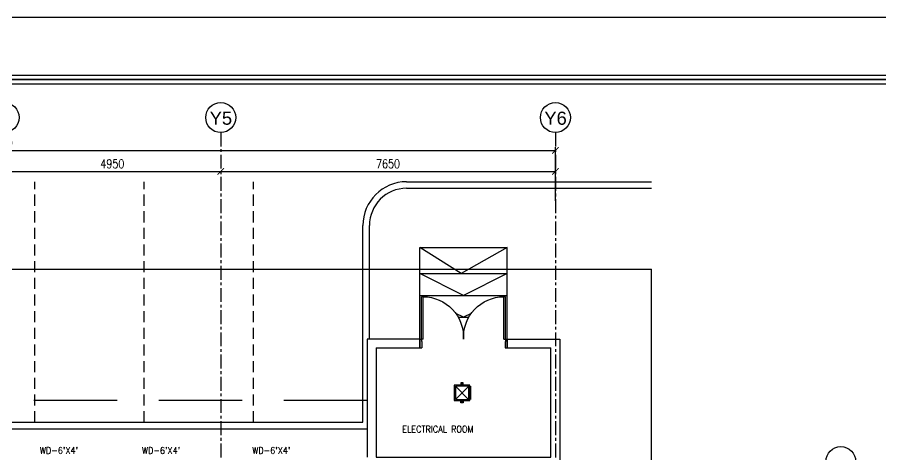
# Model space of a CAD drawing. Header units: millimetres. Extents: x -1288794 to 2153086, y -2701644 to -1428868.
# Drawn here: x 981209 to 1000946, y -1473812 to -1463806 of the extents above; entities that cross this region are included whole.
import ezdxf
from ezdxf.enums import TextEntityAlignment as Align

# ---------------------------------------------------------------- set-up
doc = ezdxf.new("R2010")
doc.units = ezdxf.units.MM
doc.header["$LTSCALE"] = 100
doc.header["$PDMODE"] = 34
for name, pattern in [('CENTER', [50.8, 31.75, -6.35, 6.35, -6.35]), ('DASHED', [19.05, 12.7, -6.35]), ('DASHED2', [9.525, 6.35, -3.175]), ('HIDDEN', [9.525, 6.35, -3.175])]:
    doc.linetypes.add(name, pattern=pattern)
for name, color, linetype in [('A-ANNO-DIMS', 1, 'Continuous'), ('A-ANNO-SYMB', 33, 'Continuous'), ('A-ANNO-TEXT', 8, 'Continuous'), ('A-AREA', 8, 'CENTER'), ('A-CAR', 8, 'Continuous'), ('A-DOOR', 4, 'Continuous'), ('A-FLOR-OVHD', 4, 'DASHED2'), ('A-GRID', 253, 'CENTER'), ('A-WALL-FULL', 8, 'Continuous'), ('L-WALK', 8, 'Continuous'), ('LOGO LINE', 7, 'Continuous'), ('LOGO1LINE', 7, 'Continuous'), ('RET', 1, 'Continuous'), ('sduct', 5, 'Continuous'), ('SUPPORT', 30, 'Continuous')]:
    doc.layers.add(name, color=color, linetype=linetype)
doc.styles.add('ROMANS', font='romans.shx', dxfattribs={"width": 0.8})
doc.styles.add('SANSSERIF', font='sas_____.pfb')
doc.dimstyles.new('100 of DIM2', dxfattribs={"dimscale": 0, "dimtxt": 200, "dimasz": 150, "dimexe": 75, "dimexo": 200, "dimgap": 75, "dimtad": 1, "dimdec": 0, "dimrnd": 5, "dimzin": 0, "dimdsep": 46, "dimtxsty": 'ROMANS', "dimblk": 'ARCHTICK', "dimcen": 100, "dimclrd": 94, "dimclre": 94, "dimclrt": 2, "dimadec": 0, "dimazin": 0, "dimtfac": 1, "dimtdec": 0, "dimtofl": 0, "dimtmove": 2, "dimatfit": 3, "dimldrblk": 'OPEN90', "dimfxl": 75, "dimtolj": 1, "dimtzin": 0, "dimarcsym": 0})

# ---------------------------------------------------------------- blocks, each defined once
blk = doc.blocks.new('_ArchTick')
at = {"color": 0, "linetype": 'ByBlock', "const_width": 0.15}
blk.add_lwpolyline([(-0.5, -0.5), (0.5, 0.5)], dxfattribs=at)
blk = doc.blocks.new('*D319')
at = {"layer": 'A-ANNO-DIMS', "color": 94, "lineweight": -2, "ltscale": 3, "transparency": 16777216}
for p, q in [((985859, -1467131), (985859, -1467256)), ((993509, -1467131), (993509, -1467256)), ((985859, -1467331), (993509, -1467331))]:
    blk.add_line(p, q, dxfattribs=at)
at = {"layer": 'Defpoints', "color": 0, "ltscale": 3, "transparency": 16777216}
for p in [(985859, -1467331), (993509, -1467331), (993509, -1467331)]:
    blk.add_point(p, dxfattribs=at)
at = {"layer": 'A-ANNO-DIMS', "color": 94, "lineweight": -2, "ltscale": 3, "transparency": 16777216, "xscale": 150, "yscale": 150, "zscale": 150, "rotation": 180}
blk.add_blockref('_ArchTick', (985859, -1467331), dxfattribs=at)
at = {"layer": 'A-ANNO-DIMS', "color": 94, "lineweight": -2, "ltscale": 3, "transparency": 16777216, "xscale": 150, "yscale": 150, "zscale": 150}
blk.add_blockref('_ArchTick', (993509, -1467331), dxfattribs=at)
at = {"layer": 'A-ANNO-DIMS', "color": 2, "ltscale": 3, "transparency": 16777216, "insert": (989684, -1467156), "char_height": 200, "attachment_point": 5, "style": 'ROMANS'}
blk.add_mtext('\\A1;7650', dxfattribs=at)
blk = doc.blocks.new('_Open90')
at = {"color": 0, "linetype": 'ByBlock', "lineweight": -2}
for p, q in [((0, 0), (-1, 0)), ((-0.5, 0.5), (0, 0)), ((0, 0), (-0.5, -0.5))]:
    blk.add_line(p, q, dxfattribs=at)
blk = doc.blocks.new('*D322')
at = {"layer": 'A-ANNO-DIMS', "color": 94, "lineweight": -2, "ltscale": 3, "transparency": 16777216}
for p, q in [((980909, -1467131), (980909, -1467256)), ((985859, -1467131), (985859, -1467256)), ((980909, -1467331), (985859, -1467331))]:
    blk.add_line(p, q, dxfattribs=at)
at = {"layer": 'Defpoints', "color": 0, "ltscale": 3, "transparency": 16777216}
for p in [(980909, -1467331), (985859, -1467331), (985859, -1467331)]:
    blk.add_point(p, dxfattribs=at)
at = {"layer": 'A-ANNO-DIMS', "color": 94, "lineweight": -2, "ltscale": 3, "transparency": 16777216, "xscale": 150, "yscale": 150, "zscale": 150, "rotation": 180}
blk.add_blockref('_ArchTick', (980909, -1467331), dxfattribs=at)
at = {"layer": 'A-ANNO-DIMS', "color": 94, "lineweight": -2, "ltscale": 3, "transparency": 16777216, "xscale": 150, "yscale": 150, "zscale": 150}
blk.add_blockref('_ArchTick', (985859, -1467331), dxfattribs=at)
at = {"layer": 'A-ANNO-DIMS', "color": 2, "ltscale": 3, "transparency": 16777216, "insert": (983384, -1467156), "char_height": 200, "attachment_point": 5, "style": 'ROMANS'}
blk.add_mtext('\\A1;4950', dxfattribs=at)
blk = doc.blocks.new('*D323')
at = {"layer": 'A-ANNO-DIMS', "color": 94, "lineweight": -2, "ltscale": 3, "transparency": 16777216}
for p, q in [((968009, -1468002), (968009, -1466776)), ((968009, -1466851), (993509, -1466851)), ((993509, -1468002), (993509, -1466776))]:
    blk.add_line(p, q, dxfattribs=at)
at = {"layer": 'Defpoints', "color": 0, "ltscale": 3, "transparency": 16777216}
for p in [(993509, -1466851), (968009, -1468202), (993509, -1468202)]:
    blk.add_point(p, dxfattribs=at)
at = {"layer": 'A-ANNO-DIMS', "color": 94, "lineweight": -2, "ltscale": 3, "transparency": 16777216, "xscale": 150, "yscale": 150, "zscale": 150, "rotation": 180}
blk.add_blockref('_ArchTick', (968009, -1466851), dxfattribs=at)
at = {"layer": 'A-ANNO-DIMS', "color": 94, "lineweight": -2, "ltscale": 3, "transparency": 16777216, "xscale": 150, "yscale": 150, "zscale": 150}
blk.add_blockref('_ArchTick', (993509, -1466851), dxfattribs=at)
at = {"layer": 'A-ANNO-DIMS', "color": 2, "ltscale": 3, "transparency": 16777216, "insert": (980759, -1466676), "char_height": 200, "attachment_point": 5, "style": 'ROMANS'}
blk.add_mtext('\\A1;25500', dxfattribs=at)
blk = doc.blocks.new('D-200-DOUBLE')
for p, q in [((40, 200), (40, 1170)), ((40, 1170), (80, 1170)), ((80, 200), (80, 1170)), ((1920, 200), (1920, 1170)), ((1920, 1170), (1960, 1170)), ((1960, 200), (1960, 1170)), ((80, 200), (0, 200)), ((0, 200), (0, 0)), ((40, 200), (40, 148)), ((1920, 200), (1960, 200)), ((2000, 200), (1960, 200)), ((1960, 200), (1960, 148)), ((2000, 200), (2000, 0)), ((50, 0), (0, 0)), ((40, 148), (50, 148)), ((50, 148), (50, 0)), ((1950, 148), (1950, 0)), ((1960, 148), (1950, 148)), ((2000, 0), (1950, 0))]:
    blk.add_line(p, q)
at = {"linetype": 'Continuous'}
for centre, start, end in [((73, 242), 357.4314, 89.5378), ((1927, 242), 90.4622, 182.5686)]:
    blk.add_arc(centre, 928, start, end, dxfattribs=at)
blk = doc.blocks.new('A$C36FC6C1E')
at = {"layer": 'RET', "color": 0, "linetype": 'HIDDEN', "ltscale": 0.8}
blk.add_line((377.4, 377.4), (77.4, 77.4), dxfattribs=at)
blk.add_lwpolyline([(379.8, 379.8), (379.8, 75), (75, 75), (75, 379.8)], close=True, dxfattribs=at)
at = {"layer": 'sduct'}
blk.add_lwpolyline([(404.8, 404.8), (404.8, 50), (50, 50), (50, 404.8)], close=True, dxfattribs=at)
blk.add_lwpolyline([(427.4, 377.4), (427.4, 77.4)], dxfattribs=at)
at = {"layer": 'SUPPORT', "ltscale": 0.5}
for points in [[(202.4, 404.8), (252.4, 404.8), (252.4, 454.8), (202.4, 454.8)], [(202.4, 50), (252.4, 50), (252.4, 0), (202.4, 0)]]:
    blk.add_lwpolyline(points, close=True, dxfattribs=at)
for centre in [(227.4, 429.8), (227.4, 25)]:
    blk.add_circle(centre, 6, dxfattribs=at)

msp = doc.modelspace()

# ---------------------------------------------------------------- linework, layer by layer
at = {"layer": 'A-ANNO-SYMB', "ltscale": 3}
for centre in [(980908.8, -1466100.5), (985858.8, -1466100.5), (993508.8, -1466100.5), (1000033.4, -1473968.6)]:
    msp.add_circle(centre, 342.2, dxfattribs=at)
at = {"layer": 'A-AREA', "ltscale": 15}
for p in [(963608.8, -1469568.6), (995708.8, -1512568.6)]:
    msp.add_line(p, (995708.8, -1469568.6), dxfattribs=at)
at = {"layer": 'A-CAR', "ltscale": 3}
for p, q in [((990408.8, -1471168.6), (990408.8, -1469068.6)), ((990408.8, -1469068.6), (992408.8, -1469068.6)), ((991358, -1469668.6), (990408.8, -1469068.6)), ((992408.8, -1469068.6), (991358, -1469668.6)), ((992408.8, -1471168.6), (992408.8, -1469068.6)), ((990408.8, -1469668.6), (992408.8, -1469668.6)), ((991408.8, -1470168.6), (990408.8, -1469668.6)), ((992408.8, -1469668.6), (991408.8, -1470168.6)), ((990408.8, -1470168.6), (992408.8, -1470168.6)), ((991408.8, -1470668.6), (991231.5, -1470579.9)), ((991586.2, -1470579.9), (991408.8, -1470668.6)), ((991288.7, -1470668.6), (991529, -1470668.6))]:
    msp.add_line(p, q, dxfattribs=at)
at = {"layer": 'A-FLOR-OVHD', "ltscale": 3}
msp.add_lwpolyline([(989208.8, -1472568.6), (980808.8, -1472568.6), (980808.8, -1473868.6), (979508.8, -1473868.6), (979508.8, -1472568.6), (975208.8, -1472568.6), (975208.8, -1472968.6), (973508.8, -1472968.6), (973508.8, -1472568.6), (966608.8, -1472568.6), (966608.8, -1482218.6), (965608.8, -1482218.6), (965608.8, -1486718.6)], dxfattribs=at)
at = {"layer": 'A-GRID', "ltscale": 0.1}
for p, q in [((985858.8, -1466442.6), (985858.8, -1514577)), ((993508.8, -1466442.6), (993508.8, -1514577))]:
    msp.add_line(p, q, dxfattribs=at)
at = {"layer": 'A-WALL-FULL', "ltscale": 3}
for p, q in [((990408.8, -1471168.6), (989208.8, -1471168.6)), ((989208.8, -1471168.6), (989208.8, -1473868.6)), ((990408.8, -1471368.6), (990408.8, -1471168.6)), ((992408.8, -1471168.6), (993608.8, -1471168.6)), ((992408.8, -1471368.6), (992408.8, -1471168.6)), ((993608.8, -1471168.6), (993608.8, -1474068.6)), ((989408.8, -1471368.6), (990408.8, -1471368.6)), ((992408.8, -1471368.6), (993408.8, -1471368.6))]:
    msp.add_line(p, q, dxfattribs=at)
msp.add_lwpolyline([(989408.8, -1471368.6), (989408.8, -1473868.6), (993408.8, -1473868.6), (993408.8, -1473868.6), (993408.8, -1471368.6)], dxfattribs=at)
at = {"layer": 'L-WALK', "linetype": 'DASHED', "ltscale": 0.2}
for p, q in [((981608.8, -1473068.6), (981608.8, -1467568.6)), ((984108.8, -1473068.6), (984108.8, -1467568.6)), ((986608.8, -1473068.6), (986608.8, -1467568.6))]:
    msp.add_line(p, q, dxfattribs=at)
at = {"layer": 'L-WALK', "ltscale": 15}
for p, q in [((990108.8, -1467568.6), (995708.8, -1467568.6)), ((990108.8, -1467718.6), (995708.8, -1467718.6))]:
    msp.add_line(p, q, dxfattribs=at)
at = {"layer": 'L-WALK', "ltscale": 3}
for p, q in [((989108.8, -1473068.6), (989108.8, -1468568.6)), ((989258.8, -1471168.6), (989258.8, -1468568.6)), ((966608.8, -1473068.6), (989108.8, -1473068.6)), ((966458.8, -1473218.6), (989208.8, -1473218.6))]:
    msp.add_line(p, q, dxfattribs=at)
at = {"layer": 'L-WALK', "ltscale": 15}
for radius in [1000, 850]:
    msp.add_arc((990108.8, -1468568.6), radius, 90, 180, dxfattribs=at)
at = {"layer": 'LOGO LINE'}
msp.add_lwpolyline([(1022145, -1519493.9), (943387, -1519493.9), (943387, -1463806.4), (1022145, -1463806.4)], close=True, dxfattribs=at)
at = {"layer": 'LOGO1LINE'}
for points in [[(1020819.1, -1518168), (944712.9, -1518168), (944712.9, -1465132.3), (1020819.1, -1465132.3)], [(1010510.4, -1517969.1), (944911.8, -1517969.1), (944911.8, -1465331.1), (1010510.4, -1465331.1)]]:
    msp.add_lwpolyline(points, close=True, dxfattribs=at)
at = {"layer": 'LOGO1LINE', "const_width": 39.8}
msp.add_lwpolyline([(1020719.7, -1518068.5), (944812.3, -1518068.5), (944812.3, -1465231.7), (1020719.7, -1465231.7)], close=True, dxfattribs=at)
at = {"layer": 'RET', "color": 0, "linetype": 'HIDDEN', "ltscale": 0.8}
msp.add_line((991527.5, -1472243.5), (991222.7, -1472548.3), dxfattribs=at)

# ---------------------------------------------------------------- block references
at = {"layer": 'A-DOOR', "ltscale": 3, "xscale": -1}
msp.add_blockref('D-200-DOUBLE', (992408.8, -1471368.6), dxfattribs=at)
at = {"layer": 'RET', "color": 0, "xscale": -1, "rotation": 180}
msp.add_blockref('A$C36FC6C1E', (991147.7, -1472168.5), dxfattribs=at)

# ---------------------------------------------------------------- texts
at = {"layer": 'A-ANNO-TEXT', "style": 'SANSSERIF'}
for s, p in [('Y5', (985863.4, -1466265)), ('Y6', (993513.4, -1466265))]:
    msp.add_text(s, height=300, dxfattribs=at).set_placement(p, align=Align.CENTER)
at = {"layer": 'A-ANNO-TEXT', "style": 'ROMANS', "width": 0.9}
for s, p in [('ELECTRICAL ROOM', (990007.7, -1473302.9)), ("WD-6'X4'", (981725.9, -1473790.5)), ("WD-6'X4'", (984059.5, -1473790.5)), ("WD-6'X4'", (986580.1, -1473790.5))]:
    msp.add_text(s, height=150, dxfattribs=at).set_placement(p)

# ---------------------------------------------------------------- dimensions: what is measured, and where the dimension line sits
at = {"layer": 'A-ANNO-DIMS', "ltscale": 3}
for base, p1, p2, picture, middle in [((993508.8, -1466851.3), (968008.8, -1468201.9), (993508.8, -1468201.9), '*D323', (980758.8, -1466676.3)), ((985858.8, -1467331.4), (980908.8, -1467331.4), (985858.8, -1467331.4), '*D322', (983383.8, -1467156.4)), ((993508.8, -1467331.4), (985858.8, -1467331.4), (993508.8, -1467331.4), '*D319', (989683.8, -1467156.4))]:
    dim = msp.add_linear_dim(base=base, p1=p1, p2=p2, dimstyle='100 of DIM2', override={"dimscale": 1}, dxfattribs=at)
    dim.commit()
    dim.dimension.update_dxf_attribs({"geometry": picture, "text_midpoint": middle})

doc.saveas('drawing.dxf')
